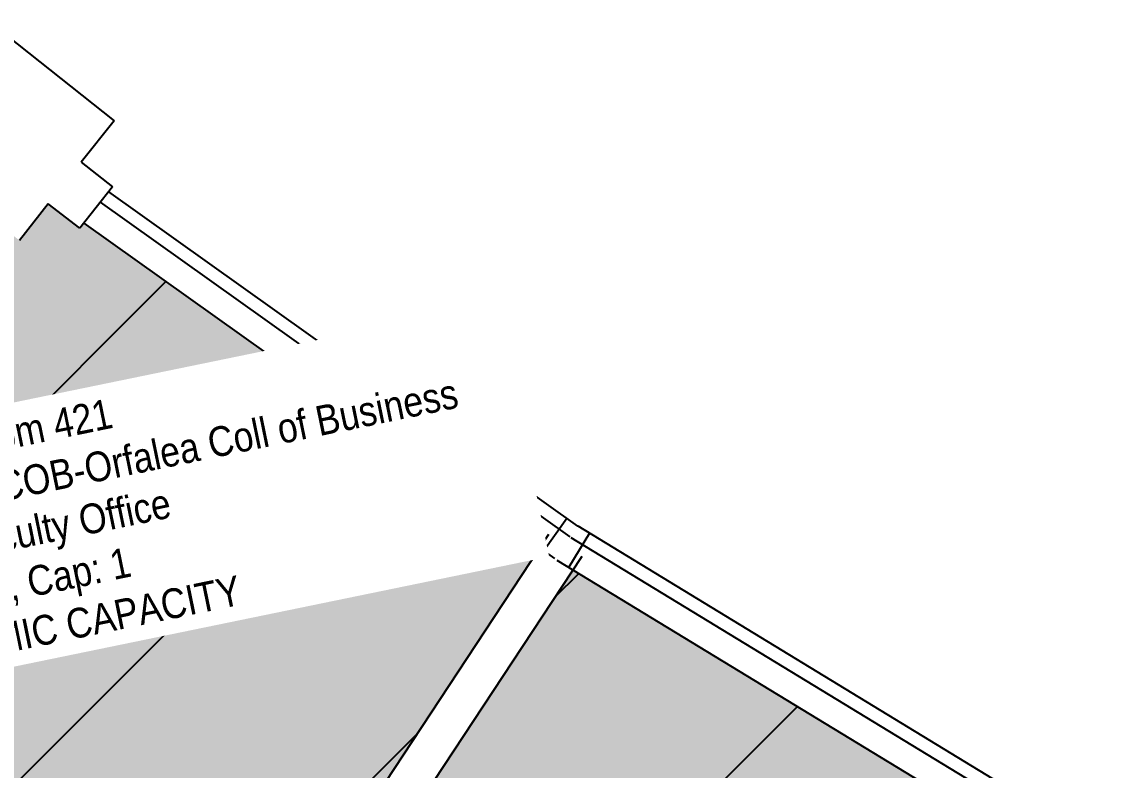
# Model space of a CAD drawing. Header units: inches. Extents: x 69197310 to 69200176, y 27671258 to 27673533.
# Drawn here: x 69198975.5 to 69199140.1, y 27671903.9 to 27672016.7 of the extents above; entities that cross this region are included whole.
import ezdxf
from ezdxf.enums import TextEntityAlignment as Align

# ---------------------------------------------------------------- set-up
doc = ezdxf.new("R2010")
doc.units = ezdxf.units.IN
doc.header["$LTSCALE"] = 100
doc.header["$MEASUREMENT"] = 0
for name, color, linetype in [('A-GLAZ', 1, 'CONTINUOUS'), ('A-IDEN-RNUM', 7, 'CONTINUOUS'), ('A-IDEN-SNUM', 4, 'CONTINUOUS'), ('A-IDEN-VNUM', 4, 'CONTINUOUS'), ('A-WALL', 5, 'CONTINUOUS'), ('Rooms-Capacity', 4, 'CONTINUOUS'), ('Rooms-Category-Color', 7, 'CONTINUOUS'), ('Rooms-College-Color', 7, 'CONTINUOUS'), ('Rooms-Department-Color', 7, 'CONTINUOUS'), ('Rooms-Division-Color', 7, 'CONTINUOUS'), ('Rooms-Information', 7, 'CONTINUOUS')]:
    doc.layers.add(name, color=color, linetype=linetype)
doc.styles.add('CP_ROOMSNUMBER', font='arial.ttf', dxfattribs={"height": 1})
doc.styles.add('CP_ROOMVNUMBER', font='arial.ttf', dxfattribs={"width": 0.85, "height": 0.075})
pattern_1 = [(45, (0, 0), (-26.516504294, 26.516504294), [])]

msp = doc.modelspace()

# ---------------------------------------------------------------- hatches: boundary and pattern name
at = {"layer": 'Rooms-Capacity'}
h = msp.add_hatch(dxfattribs=at)
h.set_pattern_fill('ANSI31', color=256, scale=300, style=0)
h.set_pattern_definition(pattern_1)
h.paths.add_polyline_path([(69198968.06, 27671989.33), (69198975.12, 27671983.74), (69198979.47, 27671989.23), (69198984.22, 27671985.56), (69198984.83, 27671986.34), (69199053.58, 27671937.38), (69198973.1, 27671815.26), (69198882.24, 27671880.99)])
at = {"layer": 'Rooms-Category-Color', "true_color": 0xfa9ba3}
msp.add_hatch(color=241, dxfattribs=at).paths.add_polyline_path([(69198968.06, 27671989.33), (69198975.12, 27671983.74), (69198979.47, 27671989.23), (69198984.22, 27671985.56), (69198984.83, 27671986.34), (69199053.58, 27671937.38), (69198973.1, 27671815.26), (69198882.24, 27671880.99)])
at = {"layer": 'Rooms-College-Color', "true_color": 0xfa9ba3}
msp.add_hatch(color=241, dxfattribs=at).paths.add_polyline_path([(69198968.06, 27671989.33), (69198975.12, 27671983.74), (69198979.47, 27671989.23), (69198984.22, 27671985.56), (69198984.83, 27671986.34), (69199053.58, 27671937.38), (69198973.1, 27671815.26), (69198882.24, 27671880.99)])
at = {"layer": 'Rooms-Department-Color', "true_color": 0xfa9ba3}
msp.add_hatch(color=241, dxfattribs=at).paths.add_polyline_path([(69198968.06, 27671989.33), (69198975.12, 27671983.74), (69198979.47, 27671989.23), (69198984.22, 27671985.56), (69198984.83, 27671986.34), (69199053.58, 27671937.38), (69198973.1, 27671815.26), (69198882.24, 27671880.99)])
at = {"layer": 'Rooms-Division-Color', "true_color": 0xfa9ba3}
msp.add_hatch(color=241, dxfattribs=at).paths.add_polyline_path([(69198968.06, 27671989.33), (69198975.12, 27671983.74), (69198979.47, 27671989.23), (69198984.22, 27671985.56), (69198984.83, 27671986.34), (69199053.58, 27671937.38), (69198973.1, 27671815.26), (69198882.24, 27671880.99)])

# ---------------------------------------------------------------- linework, layer by layer
at = {"layer": 'A-GLAZ'}
for p, q in [((69198988.56, 27671991.05), (69199059.3, 27671940.68)), ((69198987.32, 27671989.48), (69199058.14, 27671939.05)), ((69198984.83, 27671986.34), (69199055.82, 27671935.79)), ((69199057.67, 27671941.84), (69199054.19, 27671936.95)), ((69199061.07, 27671939.6), (69199057.95, 27671934.47)), ((69199133.55, 27671895.5), (69199059.36, 27671940.64)), ((69199132.59, 27671893.74), (69199058.32, 27671938.93)), ((69199130.69, 27671890.22), (69199056.24, 27671935.51))]:
    msp.add_line(p, q, dxfattribs=at)
at = {"layer": 'A-WALL'}
for p, q in [((69198970.59, 27672016.67), (69198989.4, 27672001.77)), ((69198989.4, 27672001.77), (69198984.43, 27671995.5)), ((69198984.43, 27671995.5), (69198989.18, 27671991.83)), ((69198989.18, 27671991.83), (69198984.22, 27671985.56)), ((69198979.47, 27671989.23), (69198975.12, 27671983.74)), ((69198984.22, 27671985.56), (69198979.47, 27671989.23)), ((69199054.9, 27671939.39), (69198973.1, 27671815.26)), ((69199059.91, 27671936.09), (69198978.11, 27671811.95))]:
    msp.add_line(p, q, dxfattribs=at)

# ---------------------------------------------------------------- texts
at = {"layer": 'A-IDEN-RNUM', "style": 'CP_ROOMSNUMBER', "width": 0.85}
msp.add_text('0421-00', height=1, rotation=11.615, dxfattribs=at).set_placement((69198981.01, 27671939.24), align=Align.MIDDLE)
at = {"layer": 'A-IDEN-SNUM', "style": 'CP_ROOMSNUMBER', "width": 0.85}
msp.add_text('0030042100', height=1, rotation=11.615, dxfattribs=at).set_placement((69198981.01, 27671939.24), align=Align.MIDDLE)
at = {"layer": 'A-IDEN-VNUM', "style": 'CP_ROOMVNUMBER', "width": 0.85}
msp.add_text('421', height=31.5, rotation=11.615, dxfattribs=at).set_placement((69198981.01, 27671939.24), align=Align.MIDDLE)

# ---------------------------------------------------------------- next in the draw order: texts
at = {"layer": 'Rooms-Information', "insert": (69198953.62, 27671917.47), "char_height": 4.5, "width": 100.8, "attachment_point": 7, "rotation": 11.615, "style": 'CP_ROOMVNUMBER', "bg_fill": 3, "box_fill_scale": 1.5, "bg_fill_color": 256, "bg_fill_true_color": 13158600, "bg_fill_transparency": 0}
msp.add_mtext('Bldg.3, Room 421^M^J107500-OCOB-Orfalea Coll of Business^M^JFICM: Faculty Office^M^JASF: 107, Cap: 1^M^JACADEMIC CAPACITY', dxfattribs=at)

# ---------------------------------------------------------------- next in the draw order: hatches: boundary and pattern name
at = {"layer": 'Rooms-Capacity'}
h = msp.add_hatch(dxfattribs=at)
h.set_pattern_fill('ANSI31', color=256, scale=300, style=0)
h.set_pattern_definition(pattern_1)
h.paths.add_polyline_path([(69198978.11, 27671811.95), (69199058.59, 27671934.08), (69199130.69, 27671890.22), (69199130.22, 27671889.35), (69199135.46, 27671886.43), (69199132.13, 27671880.27), (69199140.05, 27671875.99), (69199074.34, 27671754.39)])
at = {"layer": 'Rooms-Category-Color', "true_color": 0xfa9ba3}
msp.add_hatch(color=241, dxfattribs=at).paths.add_polyline_path([(69198978.11, 27671811.95), (69199058.59, 27671934.08), (69199130.69, 27671890.22), (69199130.22, 27671889.35), (69199135.46, 27671886.43), (69199132.13, 27671880.27), (69199140.05, 27671875.99), (69199074.34, 27671754.39)])
at = {"layer": 'Rooms-College-Color', "true_color": 0xfa9ba3}
msp.add_hatch(color=241, dxfattribs=at).paths.add_polyline_path([(69198978.11, 27671811.95), (69199058.59, 27671934.08), (69199130.69, 27671890.22), (69199130.22, 27671889.35), (69199135.46, 27671886.43), (69199132.13, 27671880.27), (69199140.05, 27671875.99), (69199074.34, 27671754.39)])
at = {"layer": 'Rooms-Department-Color', "true_color": 0xfa9ba3}
msp.add_hatch(color=241, dxfattribs=at).paths.add_polyline_path([(69198978.11, 27671811.95), (69199058.59, 27671934.08), (69199130.69, 27671890.22), (69199130.22, 27671889.35), (69199135.46, 27671886.43), (69199132.13, 27671880.27), (69199140.05, 27671875.99), (69199074.34, 27671754.39)])
at = {"layer": 'Rooms-Division-Color', "true_color": 0xfa9ba3}
msp.add_hatch(color=241, dxfattribs=at).paths.add_polyline_path([(69198978.11, 27671811.95), (69199058.59, 27671934.08), (69199130.69, 27671890.22), (69199130.22, 27671889.35), (69199135.46, 27671886.43), (69199132.13, 27671880.27), (69199140.05, 27671875.99), (69199074.34, 27671754.39)])

doc.saveas('drawing.dxf')
